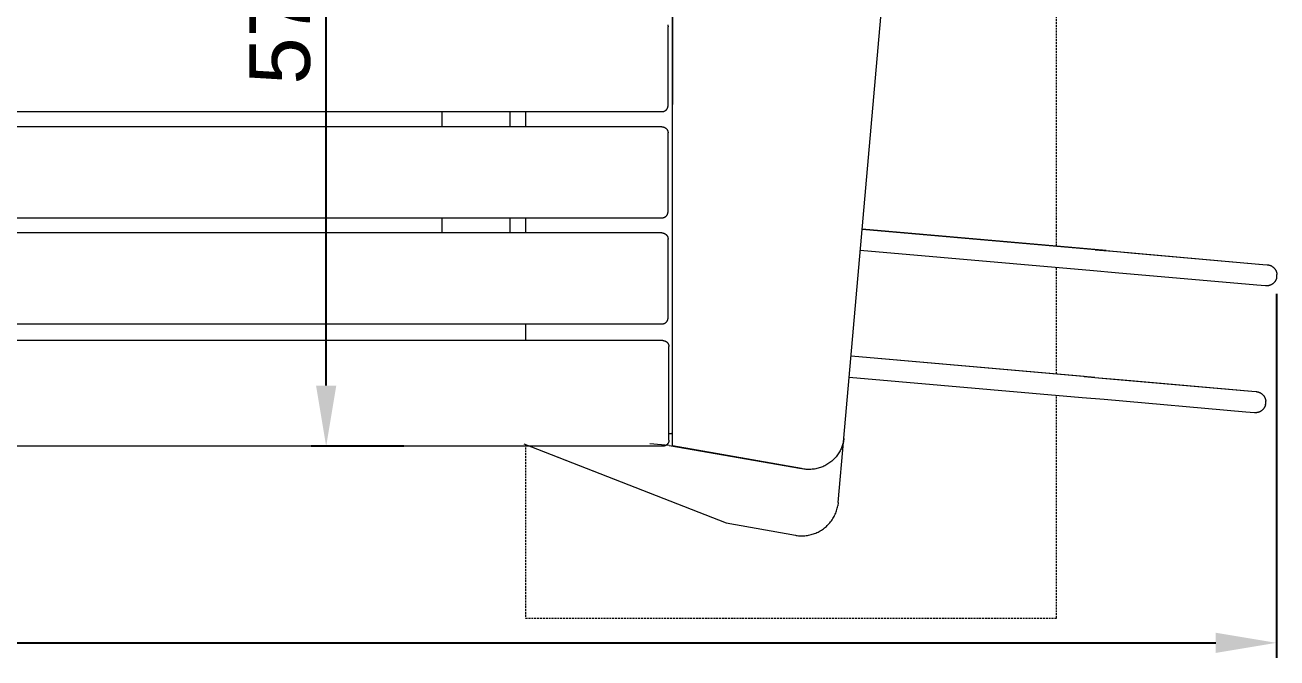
# Model space of a CAD drawing. Header units: millimetres. Extents: x -198 to 5031, y 124 to 3375.
# Drawn here: x 2342 to 3167, y 1257 to 1675 of the extents above; entities that cross this region are included whole.
import ezdxf

# ---------------------------------------------------------------- set-up
doc = ezdxf.new("R2010")
doc.units = ezdxf.units.MM
doc.linetypes.add('HIDDEN', pattern=[1.905, 1.27, -0.635])
for name, color, linetype, lineweight in [('ZANO_R', 7, 'Continuous', 0), ('ZANO_R_przerywana', 7, 'HIDDEN', 0), ('ZANO_W', 1, 'Continuous', 0)]:
    doc.layers.add(name, color=color, linetype=linetype, lineweight=lineweight)
doc.styles.add('Arial', font='arial.ttf')
doc.styles.get("Standard").update_dxf_attribs({"font": 'ARIALUNI.TTF'})
doc.dimstyles.new('pl i ang', dxfattribs={"dimtxt": 50, "dimasz": 50, "dimexe": 1.25, "dimexo": 0.625, "dimgap": 10, "dimtad": 1, "dimtoh": 1, "dimtxsty": 'Standard', "dimcen": 2.5, "dimclrd": 1, "dimclre": 1, "dimclrt": 1, "dimadec": 0, "dimazin": 0, "dimtfac": 1, "dimtmove": 0, "dimatfit": 3, "dimfxl": 1, "dimarcsym": 1})

# ---------------------------------------------------------------- blocks, each defined once
blk = doc.blocks.new('*D474')
at = {"layer": 'ZANO_W', "color": 1, "lineweight": -2}
for p, q in [((2591.22, 1967.26), (2530.03, 1967.26)), ((2540.03, 1436.91), (2540.03, 1927.26)), ((2591.22, 1396.91), (2530.03, 1396.91))]:
    blk.add_line(p, q, dxfattribs=at)
at = {"layer": 'ZANO_W', "color": 1}
for points in [[(2546.7, 1927.26), (2533.36, 1927.26), (2540.03, 1967.26)], [(2533.36, 1436.91), (2546.7, 1436.91), (2540.03, 1396.91)]]:
    blk.add_solid(points, dxfattribs=at)
at = {"layer": 'ZANO_W', "color": 1, "insert": (2509.61, 1682.08), "char_height": 40, "attachment_point": 5, "rotation": 90, "style": 'Arial'}
blk.add_mtext('570', dxfattribs=at)
blk = doc.blocks.new('*D476')
at = {"layer": 'ZANO_W', "color": 1, "lineweight": -2}
for p, q in [((-133.97, 1499.76), (-133.97, 1257.24)), ((3166.35, 1497.42), (3166.35, 1257.24)), ((-93.97, 1267.24), (3126.35, 1267.24))]:
    blk.add_line(p, q, dxfattribs=at)
at = {"layer": 'ZANO_W', "color": 1}
for points in [[(-93.97, 1273.91), (-93.97, 1260.57), (-133.97, 1267.24)], [(3126.35, 1260.57), (3126.35, 1273.91), (3166.35, 1267.24)]]:
    blk.add_solid(points, dxfattribs=at)
at = {"layer": 'ZANO_W', "color": 1, "insert": (1516.19, 1297.68), "char_height": 40, "attachment_point": 5, "style": 'Arial'}
blk.add_mtext('3300', dxfattribs=at)

msp = doc.modelspace()

# ---------------------------------------------------------------- linework, layer by layer
at = {"layer": 'ZANO_R'}
for p, q in [((2768.37, 1742.26), (2768.37, 1622.26)), ((2768.37, 1397.16), (2768.37, 1681.56)), ((2881.24, 1402.21), (2905.54, 1679.99)), ((2881.24, 1402.21), (2905.54, 1679.99)), ((2765.18, 1674.79), (2765.22, 1674.66)), ((2765.22, 1674.66), (2765.26, 1674.53)), ((2765.26, 1674.53), (2765.29, 1674.4)), ((2765.29, 1674.4), (2765.31, 1674.26)), ((2765.31, 1674.26), (2765.33, 1674.13)), ((2765.33, 1674.13), (2765.35, 1673.99)), ((2765.35, 1673.99), (2765.36, 1673.86)), ((2765.36, 1673.86), (2765.37, 1673.72)), ((2765.37, 1673.72), (2765.37, 1673.58)), ((2765.37, 1621.58), (2765.37, 1673.58)), ((271.37, 1617.58), (2761.37, 1617.58)), ((2616.37, 1617.58), (2616.37, 1607.58)), ((2661.37, 1607.58), (2661.37, 1617.58)), ((2671.45, 1617.58), (2671.45, 1607.58)), ((2761.37, 1617.58), (2761.51, 1617.59)), ((2761.51, 1617.59), (2761.64, 1617.59)), ((2761.64, 1617.59), (2761.78, 1617.61)), ((2761.78, 1617.61), (2761.92, 1617.62)), ((2761.92, 1617.62), (2762.05, 1617.64)), ((2762.05, 1617.64), (2762.19, 1617.67)), ((2762.19, 1617.67), (2762.32, 1617.7)), ((2762.32, 1617.7), (2762.45, 1617.73)), ((2762.45, 1617.73), (2762.58, 1617.77)), ((2762.58, 1617.77), (2762.71, 1617.82)), ((2762.71, 1617.82), (2762.84, 1617.86)), ((2762.84, 1617.86), (2762.97, 1617.92)), ((2762.97, 1617.92), (2763.09, 1617.97)), ((2763.09, 1617.97), (2763.21, 1618.03)), ((2763.21, 1618.03), (2763.33, 1618.1)), ((2763.33, 1618.1), (2763.45, 1618.17)), ((2763.45, 1618.17), (2763.57, 1618.24)), ((2763.57, 1618.24), (2763.68, 1618.32)), ((2763.68, 1618.32), (2763.79, 1618.4)), ((2763.79, 1618.4), (2763.9, 1618.48)), ((2763.9, 1618.48), (2764, 1618.57)), ((2764, 1618.57), (2764.1, 1618.66)), ((2764.1, 1618.66), (2764.2, 1618.76)), ((2764.2, 1618.76), (2764.29, 1618.85)), ((2764.29, 1618.85), (2764.39, 1618.96)), ((2764.39, 1618.96), (2764.47, 1619.06)), ((2764.47, 1619.06), (2764.56, 1619.17)), ((2764.56, 1619.17), (2764.64, 1619.28)), ((2764.64, 1619.28), (2764.72, 1619.39)), ((2764.72, 1619.39), (2764.79, 1619.51)), ((2764.79, 1619.51), (2764.86, 1619.62)), ((2764.86, 1619.62), (2764.92, 1619.74)), ((2764.92, 1619.74), (2764.98, 1619.87)), ((2764.98, 1619.87), (2765.04, 1619.99)), ((2765.04, 1619.99), (2765.09, 1620.12)), ((2765.09, 1620.12), (2765.14, 1620.24)), ((2765.14, 1620.24), (2765.18, 1620.37)), ((2765.18, 1620.37), (2765.22, 1620.5)), ((2765.22, 1620.5), (2765.26, 1620.64)), ((2765.26, 1620.64), (2765.29, 1620.77)), ((2765.29, 1620.77), (2765.31, 1620.9)), ((2765.31, 1620.9), (2765.33, 1621.04)), ((2765.33, 1621.04), (2765.35, 1621.18)), ((2765.35, 1621.18), (2765.36, 1621.31)), ((2765.36, 1621.31), (2765.37, 1621.45)), ((2765.37, 1621.45), (2765.37, 1621.58)), ((2768.37, 1621.76), (2768.37, 1622.26)), ((2768.37, 1397.16), (2768.37, 1621.76)), ((2768.37, 1621.76), (2768.4, 1621.76)), ((2761.37, 1607.58), (294.6, 1607.58)), ((2761.37, 1607.58), (2761.51, 1607.58)), ((2761.51, 1607.58), (2761.64, 1607.57)), ((2761.64, 1607.57), (2761.78, 1607.56)), ((2761.78, 1607.56), (2761.92, 1607.55)), ((2761.92, 1607.55), (2762.05, 1607.53)), ((2762.05, 1607.53), (2762.19, 1607.5)), ((2762.19, 1607.5), (2762.32, 1607.47)), ((2762.32, 1607.47), (2762.45, 1607.44)), ((2762.45, 1607.44), (2762.58, 1607.4)), ((2762.58, 1607.4), (2762.71, 1607.35)), ((2762.71, 1607.35), (2762.84, 1607.31)), ((2762.84, 1607.31), (2762.97, 1607.25)), ((2762.97, 1607.25), (2763.09, 1607.2)), ((2763.09, 1607.2), (2763.21, 1607.14)), ((2763.21, 1607.14), (2763.33, 1607.07)), ((2763.33, 1607.07), (2763.45, 1607)), ((2763.45, 1607), (2763.57, 1606.93)), ((2763.57, 1606.93), (2763.68, 1606.85)), ((2763.68, 1606.85), (2763.79, 1606.77)), ((2763.79, 1606.77), (2763.9, 1606.69)), ((2763.9, 1606.69), (2764, 1606.6)), ((2764, 1606.6), (2764.1, 1606.51)), ((2764.1, 1606.51), (2764.2, 1606.41)), ((2764.2, 1606.41), (2764.29, 1606.31)), ((2764.29, 1606.31), (2764.39, 1606.21)), ((2764.39, 1606.21), (2764.47, 1606.11)), ((2764.47, 1606.11), (2764.56, 1606)), ((2764.56, 1606), (2764.64, 1605.89)), ((2764.64, 1605.89), (2764.72, 1605.78)), ((2764.72, 1605.78), (2764.79, 1605.66)), ((2764.79, 1605.66), (2764.86, 1605.54)), ((2764.86, 1605.54), (2764.92, 1605.42)), ((2764.92, 1605.42), (2764.98, 1605.3)), ((2764.98, 1605.3), (2765.04, 1605.18)), ((2765.04, 1605.18), (2765.09, 1605.05)), ((2765.09, 1605.05), (2765.14, 1604.92)), ((2765.14, 1604.92), (2765.18, 1604.79)), ((2765.18, 1604.79), (2765.22, 1604.66)), ((2765.22, 1604.66), (2765.26, 1604.53)), ((2765.26, 1604.53), (2765.29, 1604.4)), ((2765.29, 1604.4), (2765.31, 1604.26)), ((2765.31, 1604.26), (2765.33, 1604.13)), ((2765.33, 1604.13), (2765.35, 1603.99)), ((2765.35, 1603.99), (2765.36, 1603.86)), ((2765.36, 1603.86), (2765.37, 1603.72)), ((2765.37, 1603.72), (2765.37, 1603.58)), ((2765.37, 1551.58), (2765.37, 1603.58)), ((2765.36, 1551.31), (2765.37, 1551.45)), ((2765.37, 1551.45), (2765.37, 1551.58)), ((448.17, 1547.58), (2761.37, 1547.58)), ((2616.37, 1547.58), (2616.37, 1537.58)), ((2661.37, 1537.58), (2661.37, 1547.58)), ((2671.45, 1547.58), (2671.45, 1537.58)), ((2761.37, 1547.58), (2761.51, 1547.59)), ((2761.51, 1547.59), (2761.64, 1547.59)), ((2761.64, 1547.59), (2761.78, 1547.61)), ((2761.78, 1547.61), (2761.92, 1547.62)), ((2761.92, 1547.62), (2762.05, 1547.64)), ((2762.05, 1547.64), (2762.19, 1547.67)), ((2762.19, 1547.67), (2762.32, 1547.7)), ((2762.32, 1547.7), (2762.45, 1547.73)), ((2762.45, 1547.73), (2762.58, 1547.77)), ((2762.58, 1547.77), (2762.71, 1547.82)), ((2762.71, 1547.82), (2762.84, 1547.86)), ((2762.84, 1547.86), (2762.97, 1547.92)), ((2762.97, 1547.92), (2763.09, 1547.97)), ((2763.09, 1547.97), (2763.21, 1548.03)), ((2763.21, 1548.03), (2763.33, 1548.1)), ((2763.33, 1548.1), (2763.45, 1548.17)), ((2763.45, 1548.17), (2763.57, 1548.24)), ((2763.57, 1548.24), (2763.68, 1548.32)), ((2763.68, 1548.32), (2763.79, 1548.4)), ((2763.79, 1548.4), (2763.9, 1548.48)), ((2763.9, 1548.48), (2764, 1548.57)), ((2764, 1548.57), (2764.1, 1548.66)), ((2764.1, 1548.66), (2764.2, 1548.76)), ((2764.2, 1548.76), (2764.29, 1548.85)), ((2764.29, 1548.85), (2764.39, 1548.96)), ((2764.39, 1548.96), (2764.47, 1549.06)), ((2764.47, 1549.06), (2764.56, 1549.17)), ((2764.56, 1549.17), (2764.64, 1549.28)), ((2764.64, 1549.28), (2764.72, 1549.39)), ((2764.72, 1549.39), (2764.79, 1549.51)), ((2764.79, 1549.51), (2764.86, 1549.62)), ((2764.86, 1549.62), (2764.92, 1549.74)), ((2764.92, 1549.74), (2764.98, 1549.87)), ((2764.98, 1549.87), (2765.04, 1549.99)), ((2765.04, 1549.99), (2765.09, 1550.12)), ((2765.09, 1550.12), (2765.14, 1550.24)), ((2765.14, 1550.24), (2765.18, 1550.37)), ((2765.18, 1550.37), (2765.22, 1550.5)), ((2765.22, 1550.5), (2765.26, 1550.64)), ((2765.26, 1550.64), (2765.29, 1550.77)), ((2765.29, 1550.77), (2765.31, 1550.9)), ((2765.31, 1550.9), (2765.33, 1551.04)), ((2765.33, 1551.04), (2765.35, 1551.18)), ((2765.35, 1551.18), (2765.36, 1551.31)), ((2761.37, 1537.58), (473.77, 1537.58)), ((2761.37, 1537.58), (2761.51, 1537.58)), ((2761.51, 1537.58), (2761.64, 1537.57)), ((2761.64, 1537.57), (2761.78, 1537.56)), ((2761.78, 1537.56), (2761.92, 1537.55)), ((2761.92, 1537.55), (2762.05, 1537.53)), ((2762.05, 1537.53), (2762.19, 1537.5)), ((2762.19, 1537.5), (2762.32, 1537.47)), ((2762.32, 1537.47), (2762.45, 1537.44)), ((2762.45, 1537.44), (2762.58, 1537.4)), ((2762.58, 1537.4), (2762.71, 1537.35)), ((2762.71, 1537.35), (2762.84, 1537.31)), ((2762.84, 1537.31), (2762.97, 1537.25)), ((2762.97, 1537.25), (2763.09, 1537.2)), ((2763.09, 1537.2), (2763.21, 1537.14)), ((2763.21, 1537.14), (2763.33, 1537.07)), ((2763.33, 1537.07), (2763.45, 1537)), ((2763.45, 1537), (2763.57, 1536.93)), ((2763.57, 1536.93), (2763.68, 1536.85)), ((2763.68, 1536.85), (2763.79, 1536.77)), ((2763.79, 1536.77), (2763.9, 1536.69)), ((2763.9, 1536.69), (2764, 1536.6)), ((2764, 1536.6), (2764.1, 1536.51)), ((2764.1, 1536.51), (2764.2, 1536.41)), ((2764.2, 1536.41), (2764.29, 1536.31)), ((2764.29, 1536.31), (2764.39, 1536.21)), ((2764.39, 1536.21), (2764.47, 1536.11)), ((2764.47, 1536.11), (2764.56, 1536)), ((2764.56, 1536), (2764.64, 1535.89)), ((2764.64, 1535.89), (2764.72, 1535.78)), ((2764.72, 1535.78), (2764.79, 1535.66)), ((2764.79, 1535.66), (2764.86, 1535.54)), ((2764.86, 1535.54), (2764.92, 1535.42)), ((2764.92, 1535.42), (2764.98, 1535.3)), ((2764.98, 1535.3), (2765.04, 1535.18)), ((2765.04, 1535.18), (2765.09, 1535.05)), ((2765.09, 1535.05), (2765.14, 1534.92)), ((2765.14, 1534.92), (2765.18, 1534.79)), ((3046.97, 1526.52), (2893.29, 1539.96)), ((3054.04, 1525.96), (2893.3, 1540.02)), ((2765.18, 1534.79), (2765.22, 1534.66)), ((2765.22, 1534.66), (2765.26, 1534.53)), ((2765.26, 1534.53), (2765.29, 1534.4)), ((2765.29, 1534.4), (2765.31, 1534.26)), ((2765.31, 1534.26), (2765.33, 1534.13)), ((2765.33, 1534.13), (2765.35, 1533.99)), ((2765.35, 1533.99), (2765.36, 1533.86)), ((2765.36, 1533.86), (2765.37, 1533.72)), ((2765.37, 1533.72), (2765.37, 1533.58)), ((2765.37, 1481.58), (2765.37, 1533.58)), ((3045.75, 1512.57), (2892.07, 1526.01)), ((3046.97, 1526.52), (3061.3, 1525.26)), ((3054.04, 1525.96), (3072.76, 1524.32)), ((3061.3, 1525.26), (3154.73, 1517.1)), ((3072.76, 1524.32), (3157.46, 1516.87)), ((3060.08, 1511.32), (3045.75, 1512.57)), ((3153.52, 1503.16), (3060.08, 1511.32)), ((3154.73, 1517.1), (3160.28, 1516.62)), ((3160.28, 1516.62), (3160.52, 1516.6)), ((3160.52, 1516.6), (3160.76, 1516.57)), ((3160.76, 1516.57), (3161, 1516.53)), ((3161, 1516.53), (3161.23, 1516.48)), ((3161.23, 1516.48), (3161.46, 1516.42)), ((3161.46, 1516.42), (3161.7, 1516.36)), ((3161.7, 1516.36), (3161.92, 1516.29)), ((3161.92, 1516.29), (3162.15, 1516.21)), ((3162.15, 1516.21), (3162.37, 1516.12)), ((3162.37, 1516.12), (3162.59, 1516.03)), ((3162.59, 1516.03), (3162.81, 1515.92)), ((3162.81, 1515.92), (3163.02, 1515.81)), ((3163.02, 1515.81), (3163.23, 1515.7)), ((3163.23, 1515.7), (3163.44, 1515.57)), ((3163.44, 1515.57), (3163.64, 1515.44)), ((3163.64, 1515.44), (3163.84, 1515.3)), ((3163.84, 1515.3), (3164.03, 1515.16)), ((3164.03, 1515.16), (3164.21, 1515.01)), ((3164.21, 1515.01), (3164.39, 1514.85)), ((3164.39, 1514.85), (3164.57, 1514.69)), ((3164.57, 1514.69), (3164.74, 1514.52)), ((3164.74, 1514.52), (3164.9, 1514.35)), ((3164.9, 1514.35), (3165.06, 1514.17)), ((3165.06, 1514.17), (3165.21, 1513.98)), ((3165.21, 1513.98), (3165.36, 1513.79)), ((3165.36, 1513.79), (3165.5, 1513.59)), ((3165.5, 1513.59), (3165.63, 1513.39)), ((3165.63, 1513.39), (3165.75, 1513.19)), ((3165.75, 1513.19), (3165.87, 1512.98)), ((3165.87, 1512.98), (3165.98, 1512.77)), ((3165.98, 1512.77), (3166.09, 1512.55)), ((3166.09, 1512.55), (3166.18, 1512.33)), ((3166.18, 1512.33), (3166.27, 1512.11)), ((3166.27, 1512.11), (3166.35, 1511.88)), ((3166.35, 1511.88), (3166.42, 1511.65)), ((3166.42, 1511.65), (3166.49, 1511.42)), ((3166.49, 1511.42), (3166.54, 1511.19)), ((3166.54, 1511.19), (3166.59, 1510.96)), ((3166.59, 1510.96), (3166.63, 1510.72)), ((3166.63, 1510.72), (3166.67, 1510.48)), ((3166.67, 1510.48), (3166.69, 1510.24)), ((3166.71, 1510), (3166.69, 1510.24)), ((3159.2, 1502.66), (3153.52, 1503.16)), ((3159.41, 1502.65), (3159.2, 1502.66)), ((3159.61, 1502.64), (3159.41, 1502.65)), ((3159.82, 1502.64), (3159.61, 1502.64)), ((3160.03, 1502.65), (3159.82, 1502.64)), ((3160.24, 1502.66), (3160.03, 1502.65)), ((3160.45, 1502.68), (3160.24, 1502.66)), ((3160.66, 1502.71), (3160.45, 1502.68)), ((3160.87, 1502.74), (3160.66, 1502.71)), ((3161.08, 1502.78), (3160.87, 1502.74)), ((3161.28, 1502.82), (3161.08, 1502.78)), ((3161.49, 1502.87), (3161.28, 1502.82)), ((3161.69, 1502.93), (3161.49, 1502.87)), ((3161.89, 1502.99), (3161.69, 1502.93)), ((3162.09, 1503.06), (3161.89, 1502.99)), ((3162.28, 1503.13), (3162.09, 1503.06)), ((3162.48, 1503.21), (3162.28, 1503.13)), ((3162.67, 1503.3), (3162.48, 1503.21)), ((3162.86, 1503.39), (3162.67, 1503.3)), ((3163.04, 1503.48), (3162.86, 1503.39)), ((3163.23, 1503.59), (3163.04, 1503.48)), ((3163.38, 1503.68), (3163.23, 1503.59)), ((3163.53, 1503.77), (3163.38, 1503.68)), ((3163.68, 1503.88), (3163.53, 1503.77)), ((3163.83, 1503.98), (3163.68, 1503.88)), ((3163.98, 1504.09), (3163.83, 1503.98)), ((3164.12, 1504.2), (3163.98, 1504.09)), ((3164.26, 1504.31), (3164.12, 1504.2)), ((3164.39, 1504.43), (3164.26, 1504.31)), ((3164.57, 1504.6), (3164.39, 1504.43)), ((3164.74, 1504.76), (3164.57, 1504.6)), ((3164.89, 1504.92), (3164.74, 1504.76)), ((3165.03, 1505.09), (3164.89, 1504.92)), ((3165.18, 1505.26), (3165.03, 1505.09)), ((3165.31, 1505.44), (3165.18, 1505.26)), ((3165.45, 1505.62), (3165.31, 1505.44)), ((3165.57, 1505.81), (3165.45, 1505.62)), ((3165.69, 1506), (3165.57, 1505.81)), ((3165.81, 1506.19), (3165.69, 1506)), ((3165.91, 1506.39), (3165.81, 1506.19)), ((3166.02, 1506.59), (3165.91, 1506.39)), ((3166.11, 1506.79), (3166.02, 1506.59)), ((3166.2, 1507), (3166.11, 1506.79)), ((3166.28, 1507.21), (3166.2, 1507)), ((3166.35, 1507.42), (3166.28, 1507.21)), ((3166.42, 1507.63), (3166.35, 1507.42)), ((3166.48, 1507.84), (3166.42, 1507.63)), ((3166.48, 1507.84), (3166.54, 1508.08)), ((3166.54, 1508.08), (3166.59, 1508.31)), ((3166.59, 1508.31), (3166.63, 1508.55)), ((3166.63, 1508.55), (3166.67, 1508.79)), ((3166.67, 1508.79), (3166.69, 1509.03)), ((3166.69, 1509.03), (3166.71, 1509.28)), ((3166.72, 1509.76), (3166.71, 1510)), ((3166.71, 1509.28), (3166.72, 1509.52)), ((3166.72, 1509.52), (3166.72, 1509.76)), ((597.68, 1477.58), (2761.37, 1477.58)), ((2671.45, 1477.58), (2671.45, 1466.58)), ((2761.37, 1477.58), (2761.51, 1477.59)), ((2761.51, 1477.59), (2761.64, 1477.59)), ((2761.64, 1477.59), (2761.78, 1477.61)), ((2761.78, 1477.61), (2761.92, 1477.62)), ((2761.92, 1477.62), (2762.05, 1477.64)), ((2762.05, 1477.64), (2762.19, 1477.67)), ((2762.19, 1477.67), (2762.32, 1477.7)), ((2762.32, 1477.7), (2762.45, 1477.73)), ((2762.45, 1477.73), (2762.58, 1477.77)), ((2762.58, 1477.77), (2762.71, 1477.82)), ((2762.71, 1477.82), (2762.84, 1477.86)), ((2762.84, 1477.86), (2762.97, 1477.92)), ((2762.97, 1477.92), (2763.09, 1477.97)), ((2763.09, 1477.97), (2763.21, 1478.03)), ((2763.21, 1478.03), (2763.33, 1478.1)), ((2763.33, 1478.1), (2763.45, 1478.17)), ((2763.45, 1478.17), (2763.57, 1478.24)), ((2763.57, 1478.24), (2763.68, 1478.32)), ((2763.68, 1478.32), (2763.79, 1478.4)), ((2763.79, 1478.4), (2763.9, 1478.48)), ((2763.9, 1478.48), (2764, 1478.57)), ((2764, 1478.57), (2764.1, 1478.66)), ((2764.1, 1478.66), (2764.2, 1478.76)), ((2764.2, 1478.76), (2764.29, 1478.85)), ((2764.29, 1478.85), (2764.39, 1478.96)), ((2764.39, 1478.96), (2764.47, 1479.06)), ((2764.47, 1479.06), (2764.56, 1479.17)), ((2764.56, 1479.17), (2764.64, 1479.28)), ((2764.64, 1479.28), (2764.72, 1479.39)), ((2764.72, 1479.39), (2764.79, 1479.51)), ((2764.79, 1479.51), (2764.86, 1479.62)), ((2764.86, 1479.62), (2764.92, 1479.74)), ((2764.92, 1479.74), (2764.98, 1479.87)), ((2764.98, 1479.87), (2765.04, 1479.99)), ((2765.04, 1479.99), (2765.09, 1480.12)), ((2765.09, 1480.12), (2765.14, 1480.24)), ((2765.14, 1480.24), (2765.18, 1480.37)), ((2765.18, 1480.37), (2765.22, 1480.5)), ((2765.22, 1480.5), (2765.26, 1480.64)), ((2765.26, 1480.64), (2765.29, 1480.77)), ((2765.29, 1480.77), (2765.31, 1480.9)), ((2765.31, 1480.9), (2765.33, 1481.04)), ((2765.33, 1481.04), (2765.35, 1481.18)), ((2765.35, 1481.18), (2765.36, 1481.31)), ((2765.36, 1481.31), (2765.37, 1481.45)), ((2765.37, 1481.45), (2765.37, 1481.58)), ((2761.95, 1466.58), (597.68, 1466.58)), ((2761.95, 1466.58), (2762.08, 1466.58)), ((2762.08, 1466.58), (2762.22, 1466.57)), ((2762.22, 1466.57), (2762.36, 1466.56)), ((2762.36, 1466.56), (2762.49, 1466.55)), ((2762.49, 1466.55), (2762.63, 1466.53)), ((2762.63, 1466.53), (2762.76, 1466.5)), ((2762.76, 1466.5), (2762.89, 1466.47)), ((2762.89, 1466.47), (2763.03, 1466.44)), ((2763.03, 1466.44), (2763.16, 1466.4)), ((2763.16, 1466.4), (2763.29, 1466.35)), ((2763.29, 1466.35), (2763.41, 1466.31)), ((2763.41, 1466.31), (2763.54, 1466.25)), ((2763.54, 1466.25), (2763.67, 1466.2)), ((2763.67, 1466.2), (2763.79, 1466.14)), ((2763.79, 1466.14), (2763.91, 1466.07)), ((2763.91, 1466.07), (2764.03, 1466)), ((2764.03, 1466), (2764.14, 1465.93)), ((2764.14, 1465.93), (2764.25, 1465.85)), ((2764.25, 1465.85), (2764.36, 1465.77)), ((2764.36, 1465.77), (2764.47, 1465.69)), ((2764.47, 1465.69), (2764.58, 1465.6)), ((2764.58, 1465.6), (2764.68, 1465.51)), ((2764.68, 1465.51), (2764.78, 1465.41)), ((2764.78, 1465.41), (2764.87, 1465.31)), ((2764.87, 1465.31), (2764.96, 1465.21)), ((2764.96, 1465.21), (2765.05, 1465.11)), ((2765.05, 1465.11), (2765.13, 1465)), ((2765.13, 1465), (2765.22, 1464.89)), ((2765.22, 1464.89), (2765.29, 1464.78)), ((2765.29, 1464.78), (2765.36, 1464.66)), ((2765.36, 1464.66), (2765.43, 1464.54)), ((2765.43, 1464.54), (2765.5, 1464.42)), ((2765.5, 1464.42), (2765.56, 1464.3)), ((2765.56, 1464.3), (2765.62, 1464.18)), ((2765.62, 1464.18), (2765.67, 1464.05)), ((2765.67, 1464.05), (2765.72, 1463.92)), ((2765.72, 1463.92), (2765.76, 1463.79)), ((2765.76, 1463.79), (2765.8, 1463.66)), ((2765.8, 1463.66), (2765.83, 1463.53)), ((2765.83, 1463.53), (2765.86, 1463.4)), ((2765.86, 1463.4), (2765.89, 1463.26)), ((2765.89, 1463.26), (2765.91, 1463.13)), ((2765.91, 1463.13), (2765.93, 1462.99)), ((2765.93, 1462.99), (2765.94, 1462.86)), ((2765.94, 1462.86), (2765.94, 1462.72)), ((2765.94, 1462.72), (2765.95, 1462.58)), ((2765.95, 1400.91), (2765.95, 1462.58)), ((3039.65, 1442.84), (2885.97, 1456.28)), ((3046.71, 1442.27), (2885.98, 1456.34)), ((3038.43, 1428.89), (2884.75, 1442.33)), ((3039.65, 1442.84), (3053.98, 1441.58)), ((3046.71, 1442.27), (3065.44, 1440.63)), ((3053.98, 1441.58), (3147.41, 1433.42)), ((3065.44, 1440.63), (3150.14, 1433.19)), ((3052.76, 1427.64), (3038.43, 1428.89)), ((3146.2, 1419.48), (3052.76, 1427.64)), ((3147.41, 1433.42), (3152.96, 1432.94)), ((3152.96, 1432.94), (3153.2, 1432.92)), ((3153.2, 1432.92), (3153.44, 1432.89)), ((3153.44, 1432.89), (3153.68, 1432.85)), ((3153.68, 1432.85), (3153.91, 1432.8)), ((3153.91, 1432.8), (3154.14, 1432.74)), ((3154.14, 1432.74), (3154.37, 1432.68)), ((3154.37, 1432.68), (3154.6, 1432.61)), ((3154.6, 1432.61), (3154.83, 1432.53)), ((3154.83, 1432.53), (3155.05, 1432.44)), ((3155.05, 1432.44), (3155.27, 1432.34)), ((3155.27, 1432.34), (3155.49, 1432.24)), ((3155.49, 1432.24), (3155.7, 1432.13)), ((3155.7, 1432.13), (3155.91, 1432.02)), ((3155.91, 1432.02), (3156.12, 1431.89)), ((3156.12, 1431.89), (3156.32, 1431.76)), ((3156.32, 1431.76), (3156.51, 1431.62)), ((3156.51, 1431.62), (3156.71, 1431.48)), ((3156.71, 1431.48), (3156.89, 1431.33)), ((3156.89, 1431.33), (3157.07, 1431.17)), ((3157.07, 1431.17), (3157.25, 1431.01)), ((3157.25, 1431.01), (3157.42, 1430.84)), ((3157.42, 1430.84), (3157.58, 1430.66)), ((3157.58, 1430.66), (3157.74, 1430.48)), ((3157.74, 1430.48), (3157.89, 1430.3)), ((3157.89, 1430.3), (3158.04, 1430.11)), ((3158.04, 1430.11), (3158.18, 1429.91)), ((3158.18, 1429.91), (3158.31, 1429.71)), ((3158.31, 1429.71), (3158.43, 1429.51)), ((3158.43, 1429.51), (3158.55, 1429.3)), ((3158.55, 1429.3), (3158.66, 1429.09)), ((3158.66, 1429.09), (3158.76, 1428.87)), ((3158.76, 1428.87), (3158.86, 1428.65)), ((3158.86, 1428.65), (3158.95, 1428.43)), ((3158.95, 1428.43), (3159.03, 1428.2)), ((3159.03, 1428.2), (3159.1, 1427.97)), ((3159.1, 1427.97), (3159.17, 1427.74)), ((3159.17, 1427.74), (3159.22, 1427.51)), ((3151.88, 1418.98), (3146.2, 1419.48)), ((3154.57, 1419.31), (3154.37, 1419.25)), ((3154.77, 1419.38), (3154.57, 1419.31)), ((3154.96, 1419.45), (3154.77, 1419.38)), ((3155.16, 1419.53), (3154.96, 1419.45)), ((3155.35, 1419.62), (3155.16, 1419.53)), ((3155.54, 1419.71), (3155.35, 1419.62)), ((3155.72, 1419.8), (3155.54, 1419.71)), ((3155.9, 1419.91), (3155.72, 1419.8)), ((3156.06, 1420), (3155.9, 1419.91)), ((3156.21, 1420.09), (3156.06, 1420)), ((3156.36, 1420.19), (3156.21, 1420.09)), ((3156.51, 1420.3), (3156.36, 1420.19)), ((3156.65, 1420.41), (3156.51, 1420.3)), ((3156.8, 1420.52), (3156.65, 1420.41)), ((3156.94, 1420.63), (3156.8, 1420.52)), ((3157.07, 1420.75), (3156.94, 1420.63)), ((3157.25, 1420.91), (3157.07, 1420.75)), ((3157.41, 1421.08), (3157.25, 1420.91)), ((3157.57, 1421.24), (3157.41, 1421.08)), ((3157.71, 1421.41), (3157.57, 1421.24)), ((3157.86, 1421.58), (3157.71, 1421.41)), ((3157.99, 1421.76), (3157.86, 1421.58)), ((3158.12, 1421.94), (3157.99, 1421.76)), ((3158.25, 1422.13), (3158.12, 1421.94)), ((3158.37, 1422.32), (3158.25, 1422.13)), ((3158.48, 1422.51), (3158.37, 1422.32)), ((3158.59, 1422.71), (3158.48, 1422.51)), ((3158.69, 1422.91), (3158.59, 1422.71)), ((3158.79, 1423.11), (3158.69, 1422.91)), ((3158.88, 1423.32), (3158.79, 1423.11)), ((3158.96, 1423.52), (3158.88, 1423.32)), ((3159.03, 1423.74), (3158.96, 1423.52)), ((3159.1, 1423.95), (3159.03, 1423.74)), ((3159.16, 1424.16), (3159.1, 1423.95)), ((3159.16, 1424.16), (3159.22, 1424.4)), ((3159.22, 1427.51), (3159.27, 1427.28)), ((3159.22, 1424.4), (3159.27, 1424.63)), ((3159.27, 1427.28), (3159.31, 1427.04)), ((3159.27, 1424.63), (3159.31, 1424.87)), ((3159.31, 1427.04), (3159.35, 1426.8)), ((3159.31, 1424.87), (3159.34, 1425.11)), ((3159.34, 1425.11), (3159.37, 1425.35)), ((3159.35, 1426.8), (3159.37, 1426.56)), ((3159.39, 1426.32), (3159.37, 1426.56)), ((3159.37, 1425.35), (3159.39, 1425.59)), ((3159.4, 1426.08), (3159.39, 1426.32)), ((3159.39, 1425.59), (3159.4, 1425.84)), ((3159.4, 1425.84), (3159.4, 1426.08)), ((3152.09, 1418.97), (3151.88, 1418.98)), ((3152.29, 1418.96), (3152.09, 1418.97)), ((3152.5, 1418.96), (3152.29, 1418.96)), ((3152.71, 1418.97), (3152.5, 1418.96)), ((3152.92, 1418.98), (3152.71, 1418.97)), ((3153.13, 1419), (3152.92, 1418.98)), ((3153.34, 1419.03), (3153.13, 1419)), ((3153.55, 1419.06), (3153.34, 1419.03)), ((3153.75, 1419.1), (3153.55, 1419.06)), ((3153.96, 1419.14), (3153.75, 1419.1)), ((3154.17, 1419.19), (3153.96, 1419.14)), ((3154.37, 1419.25), (3154.17, 1419.19)), ((2765.82, 1405.42), (2767.59, 1405.29)), ((2765.95, 1405.41), (2767.59, 1405.29)), ((2768.37, 1405.15), (2767.59, 1405.29)), ((2768.37, 1405.15), (2767.59, 1405.29)), ((2761.95, 1396.91), (271.26, 1396.91)), ((2670.38, 1398.41), (2803.6, 1346.38)), ((2674.22, 1396.91), (2803.6, 1346.38)), ((2766.2, 1397.45), (2753.33, 1398.41)), ((2762.08, 1396.91), (2761.95, 1396.91)), ((2762.22, 1396.92), (2762.08, 1396.91)), ((2762.36, 1396.93), (2762.22, 1396.92)), ((2762.49, 1396.95), (2762.36, 1396.93)), ((2762.63, 1396.97), (2762.49, 1396.95)), ((2762.76, 1396.99), (2762.63, 1396.97)), ((2762.89, 1397.03), (2762.76, 1396.99)), ((2763.03, 1397.06), (2762.89, 1397.03)), ((2763.16, 1397.1), (2763.03, 1397.06)), ((2763.29, 1397.14), (2763.16, 1397.1)), ((2763.41, 1397.19), (2763.29, 1397.14)), ((2763.54, 1397.24), (2763.41, 1397.19)), ((2763.67, 1397.3), (2763.54, 1397.24)), ((2763.79, 1397.36), (2763.67, 1397.3)), ((2763.91, 1397.42), (2763.79, 1397.36)), ((2764.03, 1397.49), (2763.91, 1397.42)), ((2764.14, 1397.57), (2764.03, 1397.49)), ((2764.25, 1397.64), (2764.14, 1397.57)), ((2766.2, 1397.45), (2764.19, 1397.6)), ((2764.36, 1397.72), (2764.25, 1397.64)), ((2764.47, 1397.81), (2764.36, 1397.72)), ((2764.58, 1397.9), (2764.47, 1397.81)), ((2764.68, 1397.99), (2764.58, 1397.9)), ((2764.78, 1398.08), (2764.68, 1397.99)), ((2764.87, 1398.18), (2764.78, 1398.08)), ((2764.96, 1398.28), (2764.87, 1398.18)), ((2765.05, 1398.39), (2764.96, 1398.28)), ((2765.13, 1398.49), (2765.05, 1398.39)), ((2765.22, 1398.6), (2765.13, 1398.49)), ((2765.29, 1398.72), (2765.22, 1398.6)), ((2765.36, 1398.83), (2765.29, 1398.72)), ((2765.43, 1398.95), (2765.36, 1398.83)), ((2765.5, 1399.07), (2765.43, 1398.95)), ((2765.56, 1399.19), (2765.5, 1399.07)), ((2765.62, 1399.32), (2765.56, 1399.19)), ((2765.67, 1399.44), (2765.62, 1399.32)), ((2765.72, 1399.57), (2765.67, 1399.44)), ((2765.76, 1399.7), (2765.72, 1399.57)), ((2765.8, 1399.83), (2765.76, 1399.7)), ((2765.83, 1399.96), (2765.8, 1399.83)), ((2765.86, 1400.1), (2765.83, 1399.96)), ((2765.89, 1400.23), (2765.86, 1400.1)), ((2765.91, 1400.37), (2765.89, 1400.23)), ((2765.93, 1400.5), (2765.91, 1400.37)), ((2765.94, 1400.64), (2765.93, 1400.5)), ((2765.95, 1400.91), (2765.94, 1400.77)), ((2765.94, 1400.77), (2765.94, 1400.64)), ((2766.2, 1397.45), (2853.29, 1382.13)), ((2766.2, 1397.45), (2853.29, 1382.13)), ((2853.29, 1382.14), (2768.37, 1397.16)), ((2853.29, 1382.14), (2768.37, 1397.16)), ((2877.53, 1359.77), (2881.22, 1401.91)), ((2877.53, 1359.77), (2881.22, 1401.91)), ((2879.39, 1395.08), (2879.08, 1394.43)), ((2879.39, 1395.08), (2879.08, 1394.43)), ((2879.67, 1395.75), (2879.39, 1395.08)), ((2879.67, 1395.75), (2879.39, 1395.08)), ((2879.94, 1396.42), (2879.67, 1395.75)), ((2879.94, 1396.42), (2879.67, 1395.75)), ((2880.18, 1397.1), (2879.94, 1396.42)), ((2880.18, 1397.1), (2879.94, 1396.42)), ((2880.4, 1397.79), (2880.18, 1397.1)), ((2880.4, 1397.79), (2880.18, 1397.1)), ((2880.59, 1398.49), (2880.4, 1397.79)), ((2880.59, 1398.49), (2880.4, 1397.79)), ((2880.76, 1399.19), (2880.59, 1398.49)), ((2880.76, 1399.19), (2880.59, 1398.49)), ((2880.91, 1399.9), (2880.76, 1399.19)), ((2880.91, 1399.9), (2880.76, 1399.19)), ((2881.04, 1400.61), (2880.91, 1399.9)), ((2881.04, 1400.61), (2880.91, 1399.9)), ((2881.15, 1401.33), (2881.04, 1400.61)), ((2881.15, 1401.33), (2881.04, 1400.61)), ((2881.23, 1402.05), (2881.15, 1401.33)), ((2881.23, 1402.05), (2881.15, 1401.33)), ((2872.73, 1386.6), (2872.1, 1386.12)), ((2872.73, 1386.6), (2872.1, 1386.12)), ((2873.34, 1387.1), (2872.73, 1386.6)), ((2873.34, 1387.1), (2872.73, 1386.6)), ((2873.94, 1387.62), (2873.34, 1387.1)), ((2873.94, 1387.62), (2873.34, 1387.1)), ((2874.52, 1388.16), (2873.94, 1387.62)), ((2874.52, 1388.16), (2873.94, 1387.62)), ((2875.07, 1388.73), (2874.52, 1388.16)), ((2875.07, 1388.73), (2874.52, 1388.16)), ((2875.61, 1389.31), (2875.07, 1388.73)), ((2875.61, 1389.31), (2875.07, 1388.73)), ((2876.13, 1389.91), (2875.61, 1389.31)), ((2876.13, 1389.91), (2875.61, 1389.31)), ((2876.63, 1390.52), (2876.13, 1389.91)), ((2876.63, 1390.52), (2876.13, 1389.91)), ((2877.11, 1391.15), (2876.63, 1390.52)), ((2877.11, 1391.15), (2876.63, 1390.52)), ((2877.56, 1391.8), (2877.11, 1391.15)), ((2877.56, 1391.8), (2877.11, 1391.15)), ((2878, 1392.47), (2877.56, 1391.8)), ((2878, 1392.47), (2877.56, 1391.8)), ((2878.41, 1393.14), (2878, 1392.47)), ((2878.41, 1393.14), (2878, 1392.47)), ((2878.76, 1393.78), (2878.41, 1393.14)), ((2878.76, 1393.78), (2878.41, 1393.14)), ((2879.08, 1394.43), (2878.76, 1393.78)), ((2879.08, 1394.43), (2878.76, 1393.78)), ((2854.07, 1381.98), (2853.29, 1382.13)), ((2854.07, 1381.98), (2853.29, 1382.13)), ((2854.85, 1381.85), (2854.07, 1381.98)), ((2854.85, 1381.85), (2854.07, 1381.98)), ((2855.64, 1381.74), (2854.85, 1381.85)), ((2855.64, 1381.74), (2854.85, 1381.85)), ((2856.43, 1381.66), (2855.64, 1381.74)), ((2856.43, 1381.66), (2855.64, 1381.74)), ((2857.22, 1381.61), (2856.43, 1381.66)), ((2857.22, 1381.61), (2856.43, 1381.66)), ((2858.01, 1381.59), (2857.22, 1381.61)), ((2858.01, 1381.59), (2857.22, 1381.61)), ((2858.8, 1381.59), (2858.01, 1381.59)), ((2858.8, 1381.59), (2858.01, 1381.59)), ((2859.59, 1381.62), (2858.8, 1381.59)), ((2859.59, 1381.62), (2858.8, 1381.59)), ((2860.39, 1381.68), (2859.59, 1381.62)), ((2860.39, 1381.68), (2859.59, 1381.62)), ((2861.17, 1381.76), (2860.39, 1381.68)), ((2861.17, 1381.76), (2860.39, 1381.68)), ((2861.96, 1381.87), (2861.17, 1381.76)), ((2861.96, 1381.87), (2861.17, 1381.76)), ((2862.74, 1382.01), (2861.96, 1381.87)), ((2862.74, 1382.01), (2861.96, 1381.87)), ((2863.51, 1382.18), (2862.74, 1382.01)), ((2863.51, 1382.18), (2862.74, 1382.01)), ((2864.28, 1382.37), (2863.51, 1382.18)), ((2864.28, 1382.37), (2863.51, 1382.18)), ((2865.05, 1382.58), (2864.28, 1382.37)), ((2865.05, 1382.58), (2864.28, 1382.37)), ((2865.8, 1382.83), (2865.05, 1382.58)), ((2865.8, 1382.83), (2865.05, 1382.58)), ((2866.55, 1383.09), (2865.8, 1382.83)), ((2866.55, 1383.09), (2865.8, 1382.83)), ((2867.28, 1383.39), (2866.55, 1383.09)), ((2867.28, 1383.39), (2866.55, 1383.09)), ((2868.01, 1383.71), (2867.28, 1383.39)), ((2868.01, 1383.71), (2867.28, 1383.39)), ((2868.72, 1384.05), (2868.01, 1383.71)), ((2868.72, 1384.05), (2868.01, 1383.71)), ((2869.43, 1384.42), (2868.72, 1384.05)), ((2869.43, 1384.42), (2868.72, 1384.05)), ((2870.12, 1384.81), (2869.43, 1384.42)), ((2870.12, 1384.81), (2869.43, 1384.42)), ((2870.79, 1385.22), (2870.12, 1384.81)), ((2870.79, 1385.22), (2870.12, 1384.81)), ((2871.45, 1385.66), (2870.79, 1385.22)), ((2871.45, 1385.66), (2870.79, 1385.22)), ((2872.1, 1386.12), (2871.45, 1385.66)), ((2872.1, 1386.12), (2871.45, 1385.66)), ((2875.86, 1352.84), (2876.15, 1353.61)), ((2875.86, 1352.84), (2876.15, 1353.61)), ((2876.15, 1353.61), (2876.43, 1354.4)), ((2876.15, 1353.61), (2876.43, 1354.4)), ((2876.43, 1354.4), (2876.67, 1355.19)), ((2876.43, 1354.4), (2876.67, 1355.19)), ((2876.67, 1355.19), (2876.89, 1355.99)), ((2876.67, 1355.19), (2876.89, 1355.99)), ((2876.89, 1355.99), (2877.08, 1356.8)), ((2876.89, 1355.99), (2877.08, 1356.8)), ((2877.08, 1356.8), (2877.24, 1357.61)), ((2877.08, 1356.8), (2877.24, 1357.61)), ((2877.53, 1359.77), (2877.24, 1357.61)), ((2877.53, 1359.77), (2877.24, 1357.61)), ((2803.6, 1346.38), (2849.45, 1338.15)), ((2803.6, 1346.38), (2849.45, 1338.15)), ((2870.34, 1344.64), (2870.92, 1345.23)), ((2870.34, 1344.64), (2870.92, 1345.23)), ((2870.92, 1345.23), (2871.49, 1345.84)), ((2870.92, 1345.23), (2871.49, 1345.84)), ((2871.49, 1345.84), (2872.03, 1346.46)), ((2871.49, 1345.84), (2872.03, 1346.46)), ((2872.03, 1346.46), (2872.55, 1347.11)), ((2872.03, 1346.46), (2872.55, 1347.11)), ((2872.55, 1347.11), (2873.05, 1347.77)), ((2872.55, 1347.11), (2873.05, 1347.77)), ((2873.05, 1347.77), (2873.52, 1348.45)), ((2873.05, 1347.77), (2873.52, 1348.45)), ((2873.52, 1348.45), (2873.97, 1349.15)), ((2873.52, 1348.45), (2873.97, 1349.15)), ((2873.97, 1349.15), (2874.4, 1349.86)), ((2873.97, 1349.15), (2874.4, 1349.86)), ((2874.4, 1349.86), (2874.8, 1350.59)), ((2874.4, 1349.86), (2874.8, 1350.59)), ((2874.8, 1350.59), (2875.18, 1351.32)), ((2874.8, 1350.59), (2875.18, 1351.32)), ((2875.18, 1351.32), (2875.53, 1352.08)), ((2875.18, 1351.32), (2875.53, 1352.08)), ((2875.53, 1352.08), (2875.86, 1352.84)), ((2875.53, 1352.08), (2875.86, 1352.84)), ((2849.45, 1338.15), (2849.75, 1338.1)), ((2849.45, 1338.15), (2849.75, 1338.1)), ((2849.75, 1338.1), (2850.57, 1337.98)), ((2849.75, 1338.1), (2850.57, 1337.98)), ((2850.57, 1337.98), (2851.4, 1337.9)), ((2850.57, 1337.98), (2851.4, 1337.9)), ((2851.4, 1337.9), (2852.23, 1337.84)), ((2851.4, 1337.9), (2852.23, 1337.84)), ((2852.23, 1337.84), (2853.05, 1337.81)), ((2852.23, 1337.84), (2853.05, 1337.81)), ((2853.05, 1337.81), (2853.88, 1337.8)), ((2853.05, 1337.81), (2853.88, 1337.8)), ((2853.88, 1337.8), (2854.71, 1337.83)), ((2853.88, 1337.8), (2854.71, 1337.83)), ((2854.71, 1337.83), (2855.54, 1337.89)), ((2854.71, 1337.83), (2855.54, 1337.89)), ((2855.54, 1337.89), (2856.37, 1337.97)), ((2855.54, 1337.89), (2856.37, 1337.97)), ((2856.37, 1337.97), (2857.19, 1338.08)), ((2856.37, 1337.97), (2857.19, 1338.08)), ((2857.19, 1338.08), (2858.01, 1338.22)), ((2857.19, 1338.08), (2858.01, 1338.22)), ((2858.01, 1338.22), (2858.82, 1338.39)), ((2858.01, 1338.22), (2858.82, 1338.39)), ((2858.82, 1338.39), (2859.62, 1338.59)), ((2858.82, 1338.39), (2859.62, 1338.59)), ((2859.62, 1338.59), (2860.42, 1338.81)), ((2859.62, 1338.59), (2860.42, 1338.81)), ((2860.42, 1338.81), (2861.21, 1339.06)), ((2860.42, 1338.81), (2861.21, 1339.06)), ((2861.21, 1339.06), (2861.99, 1339.34)), ((2861.21, 1339.06), (2861.99, 1339.34)), ((2861.99, 1339.34), (2862.77, 1339.65)), ((2861.99, 1339.34), (2862.77, 1339.65)), ((2862.77, 1339.65), (2863.53, 1339.98)), ((2862.77, 1339.65), (2863.53, 1339.98)), ((2863.53, 1339.98), (2864.27, 1340.33)), ((2863.53, 1339.98), (2864.27, 1340.33)), ((2864.27, 1340.33), (2865.01, 1340.72)), ((2864.27, 1340.33), (2865.01, 1340.72)), ((2865.01, 1340.72), (2865.73, 1341.12)), ((2865.01, 1340.72), (2865.73, 1341.12)), ((2865.73, 1341.12), (2866.44, 1341.56)), ((2865.73, 1341.12), (2866.44, 1341.56)), ((2866.44, 1341.56), (2867.13, 1342.01)), ((2866.44, 1341.56), (2867.13, 1342.01)), ((2867.13, 1342.01), (2867.81, 1342.49)), ((2867.13, 1342.01), (2867.81, 1342.49)), ((2867.81, 1342.49), (2868.47, 1343)), ((2867.81, 1342.49), (2868.47, 1343)), ((2868.47, 1343), (2869.11, 1343.52)), ((2868.47, 1343), (2869.11, 1343.52)), ((2869.11, 1343.52), (2869.73, 1344.07)), ((2869.11, 1343.52), (2869.73, 1344.07)), ((2869.73, 1344.07), (2870.34, 1344.64)), ((2869.73, 1344.07), (2870.34, 1344.64))]:
    msp.add_line(p, q, dxfattribs=at)
at = {"layer": 'ZANO_R_przerywana'}
for p, q in [((3021.45, 1528.81), (3021.45, 1838.36)), ((3021.45, 1444.49), (3021.45, 1514.7)), ((3021.45, 1283.58), (3021.45, 1430.37)), ((2671.45, 1397.99), (2671.45, 1283.58)), ((2671.45, 1283.58), (3021.45, 1283.58))]:
    msp.add_line(p, q, dxfattribs=at)

# ---------------------------------------------------------------- dimensions: what is measured, and where the dimension line sits
at = {"layer": 'ZANO_W'}
dim = msp.add_linear_dim(base=(2540.03, 1967.26), p1=(2601.22, 1396.91), p2=(2601.22, 1967.26), angle=90, dimstyle='pl i ang', override={"dimtxt": 40, "dimasz": 40, "dimexe": 10, "dimexo": 10, "dimtoh": 0, "dimdec": 0, "dimtxsty": 'Arial', "dimtdec": 0, "dimtmove": 1}, dxfattribs=at)
dim.commit()
dim.dimension.update_dxf_attribs({"geometry": '*D474', "text_midpoint": (2509.61, 1682.08)})
dim = msp.add_linear_dim(base=(3166.35, 1267.24), p1=(-133.97, 1509.76), p2=(3166.35, 1507.42), dimstyle='pl i ang', override={"dimtxt": 40, "dimasz": 40, "dimexe": 10, "dimexo": 10, "dimtoh": 0, "dimdec": 0, "dimtxsty": 'Arial', "dimtdec": 0, "dimtmove": 1}, dxfattribs=at)
dim.commit()
dim.dimension.update_dxf_attribs({"geometry": '*D476', "text_midpoint": (1516.19, 1297.68)})

doc.saveas('drawing.dxf')
